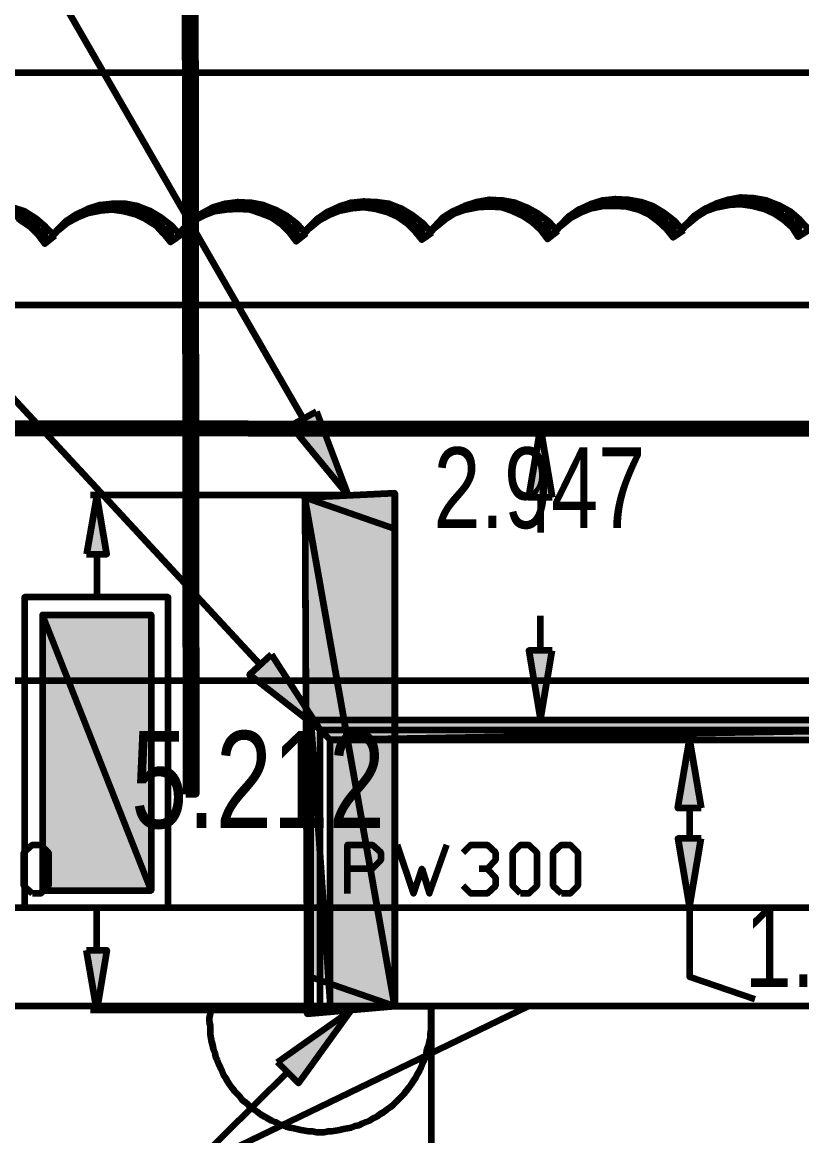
# Model space of a CAD drawing. Header units: inches. Extents: x 13 to 428, y 9 to 297.
# Drawn here: x 184.21 to 214.65, y 192.46 to 235.92 of the extents above; entities that cross this region are included whole.
import ezdxf

# ---------------------------------------------------------------- set-up
doc = ezdxf.new("R2010")
doc.units = ezdxf.units.IN
doc.header["$MEASUREMENT"] = 0
for name, color, linetype, lineweight in [('H', 7, 'CONTINUOUS', 100), ('P', 250, 'CONTINUOUS', 100), ('Text', 250, 'CONTINUOUS', 100)]:
    doc.layers.add(name, color=color, linetype=linetype, lineweight=lineweight)
doc.styles.get("Standard").update_dxf_attribs({"font": 'txt', "width": 0.75})

msp = doc.modelspace()

# ---------------------------------------------------------------- hatches: boundary and pattern name
at = {"layer": 'H', "linetype": 'Continuous'}
for color, points in [(3, [(191, 205.788), (190.515, 286), (190.606, 205.788), (191, 205.788), (190.515, 286), (190.909, 286)]), (0, [(210.03, 227.788), (209.636, 227.515), (209.667, 228.182), (210.03, 227.788), (209.636, 227.515), (209.667, 228.182), (209.364, 227.848), (209.636, 227.515), (210.03, 227.788), (209.667, 228.182), (209.364, 227.848), (209.273, 228.485), (209.667, 228.182), (210.03, 227.788), (209.364, 227.848), (209.273, 228.485), (209.03, 228.152), (209.364, 227.848), (210.03, 227.788), (209.273, 228.485), (209.03, 228.152), (208.818, 228.758), (209.273, 228.485), (210.03, 227.788), (209.03, 228.152), (208.818, 228.758), (208.667, 228.424), (209.03, 228.152), (210.03, 227.788), (208.818, 228.758), (208.667, 228.424), (208.364, 228.909), (208.818, 228.758), (210.03, 227.788), (208.667, 228.424), (208.364, 228.909), (208.273, 228.606), (208.667, 228.424), (210.03, 227.788), (208.364, 228.909), (208.273, 228.606), (207.879, 229), (208.364, 228.909), (210.03, 227.788), (208.273, 228.606), (207.879, 229), (207.818, 228.727), (208.273, 228.606), (210.03, 227.788), (207.879, 229), (207.818, 228.727), (207.364, 229.03), (207.879, 229), (210.03, 227.788), (207.818, 228.727), (207.364, 229.03), (207.364, 228.758), (207.818, 228.727), (210.03, 227.788), (207.364, 229.03), (207.364, 228.758), (206.879, 228.97), (207.364, 229.03), (210.03, 227.788), (207.364, 228.758), (206.879, 228.97), (206.909, 228.758), (207.364, 228.758), (210.03, 227.788), (206.879, 228.97), (206.909, 228.758), (206.394, 228.818), (206.879, 228.97), (210.03, 227.788), (206.909, 228.758), (206.394, 228.818), (206.455, 228.667), (206.909, 228.758), (210.03, 227.788), (206.394, 228.818), (206.455, 228.667), (205.939, 228.606), (206.394, 228.818), (210.03, 227.788), (206.455, 228.667), (205.939, 228.606), (206, 228.485), (206.455, 228.667), (210.03, 227.788), (205.939, 228.606), (206, 228.485), (205.545, 228.333), (205.939, 228.606), (210.03, 227.788), (206, 228.485), (205.545, 228.333), (205.606, 228.273), (206, 228.485), (210.03, 227.788), (205.545, 228.333), (205.606, 228.273), (205.212, 228), (205.545, 228.333), (210.03, 227.788), (205.606, 228.273), (205.212, 228), (205.242, 227.97), (205.606, 228.273), (210.03, 227.788), (205.212, 228), (205.242, 227.97), (204.909, 227.606), (205.212, 228)]), (0, [(214.939, 227.818), (214.515, 227.545), (214.576, 228.212), (214.939, 227.818), (214.515, 227.545), (214.576, 228.212), (214.273, 227.909), (214.515, 227.545), (214.939, 227.818), (214.576, 228.212), (214.273, 227.909), (214.182, 228.545), (214.576, 228.212), (214.939, 227.818), (214.273, 227.909), (214.182, 228.545), (213.939, 228.212), (214.273, 227.909), (214.939, 227.818), (214.182, 228.545), (213.939, 228.212), (213.727, 228.788), (214.182, 228.545), (214.939, 227.818), (213.939, 228.212), (213.727, 228.788), (213.576, 228.455), (213.939, 228.212), (214.939, 227.818), (213.727, 228.788), (213.576, 228.455), (213.273, 228.97), (213.727, 228.788), (214.939, 227.818), (213.576, 228.455), (213.273, 228.97), (213.182, 228.636), (213.576, 228.455), (214.939, 227.818), (213.273, 228.97), (213.182, 228.636), (212.758, 229.061), (213.273, 228.97), (214.939, 227.818), (213.182, 228.636), (212.758, 229.061), (212.727, 228.758), (213.182, 228.636), (214.939, 227.818), (212.758, 229.061), (212.727, 228.758), (212.273, 229.091), (212.758, 229.061), (214.939, 227.818), (212.727, 228.758), (212.273, 229.091), (212.273, 228.818), (212.727, 228.758), (214.939, 227.818), (212.273, 229.091), (212.273, 228.818), (211.788, 229), (212.273, 229.091), (214.939, 227.818), (212.273, 228.818), (211.788, 229), (211.818, 228.788), (212.273, 228.818), (214.939, 227.818), (211.788, 229), (211.818, 228.788), (211.303, 228.848), (211.788, 229), (214.939, 227.818), (211.818, 228.788), (211.303, 228.848), (211.364, 228.697), (211.818, 228.788), (214.939, 227.818), (211.303, 228.848), (211.364, 228.697), (210.848, 228.636), (211.303, 228.848), (214.939, 227.818), (211.364, 228.697), (210.848, 228.636), (210.909, 228.545), (211.364, 228.697), (214.939, 227.818), (210.848, 228.636), (210.909, 228.545), (210.455, 228.364), (210.848, 228.636), (214.939, 227.818), (210.909, 228.545), (210.455, 228.364), (210.515, 228.303), (210.909, 228.545), (214.939, 227.818), (210.455, 228.364), (210.515, 228.303), (210.121, 228.03), (210.455, 228.364), (214.939, 227.818), (210.515, 228.303), (210.121, 228.03), (210.152, 228), (210.515, 228.303), (214.939, 227.818), (210.121, 228.03), (210.152, 228), (209.818, 227.636), (210.121, 228.03)]), (0, [(185.485, 227.576), (185.091, 227.273), (185.121, 227.939), (185.485, 227.576), (185.091, 227.273), (185.121, 227.939), (184.818, 227.636), (185.091, 227.273), (185.485, 227.576), (185.121, 227.939), (184.818, 227.636), (184.727, 228.273), (185.121, 227.939), (185.485, 227.576), (184.818, 227.636), (184.727, 228.273), (184.515, 227.939), (184.818, 227.636), (185.485, 227.576), (184.727, 228.273), (184.515, 227.939), (184.303, 228.545), (184.727, 228.273), (185.485, 227.576), (184.515, 227.939), (184.303, 228.545), (184.121, 228.212), (184.515, 227.939), (185.485, 227.576), (184.303, 228.545), (184.121, 228.212), (183.818, 228.697), (184.303, 228.545), (185.485, 227.576), (184.121, 228.212), (183.818, 228.697), (183.727, 228.364), (184.121, 228.212), (185.485, 227.576), (183.818, 228.697), (183.727, 228.364), (183.333, 228.788), (183.818, 228.697), (185.485, 227.576), (183.727, 228.364), (183.333, 228.788), (183.273, 228.515), (183.727, 228.364), (185.485, 227.576), (183.333, 228.788), (183.273, 228.515), (182.818, 228.818), (183.333, 228.788), (185.485, 227.576), (183.273, 228.515), (182.818, 228.818), (182.818, 228.545), (183.273, 228.515), (185.485, 227.576), (182.818, 228.818), (182.818, 228.545), (182.333, 228.758), (182.818, 228.818), (185.485, 227.576), (182.818, 228.545), (182.333, 228.758), (182.364, 228.545), (182.818, 228.545), (185.485, 227.576), (182.333, 228.758), (182.364, 228.545), (181.848, 228.606), (182.333, 228.758), (185.485, 227.576), (182.364, 228.545), (181.848, 228.606), (181.909, 228.455), (182.364, 228.545), (185.485, 227.576), (181.848, 228.606), (181.909, 228.455), (181.424, 228.364), (181.848, 228.606), (185.485, 227.576), (181.909, 228.455), (181.424, 228.364), (181.455, 228.273), (181.909, 228.455), (185.485, 227.576), (181.424, 228.364), (181.455, 228.273), (181, 228.121), (181.424, 228.364), (185.485, 227.576), (181.455, 228.273), (181, 228.121), (181.091, 228.061), (181.455, 228.273), (185.485, 227.576), (181, 228.121), (181.091, 228.061), (180.667, 227.758), (181, 228.121), (185.485, 227.576), (181.091, 228.061), (180.667, 227.758), (180.697, 227.758), (181.091, 228.061), (185.485, 227.576), (180.667, 227.758), (180.697, 227.758), (180.364, 227.364), (180.667, 227.758)]), (0, [(190.394, 227.606), (190, 227.333), (190.03, 228), (190.394, 227.606), (190, 227.333), (190.03, 228), (189.727, 227.667), (190, 227.333), (190.394, 227.606), (190.03, 228), (189.727, 227.667), (189.636, 228.303), (190.03, 228), (190.394, 227.606), (189.727, 227.667), (189.636, 228.303), (189.424, 228), (189.727, 227.667), (190.394, 227.606), (189.636, 228.303), (189.424, 228), (189.182, 228.576), (189.636, 228.303), (190.394, 227.606), (189.424, 228), (189.182, 228.576), (189.03, 228.242), (189.424, 228), (190.394, 227.606), (189.182, 228.576), (189.03, 228.242), (188.727, 228.758), (189.182, 228.576), (190.394, 227.606), (189.03, 228.242), (188.727, 228.758), (188.636, 228.424), (189.03, 228.242), (190.394, 227.606), (188.727, 228.758), (188.636, 228.424), (188.242, 228.848), (188.727, 228.758), (190.394, 227.606), (188.636, 228.424), (188.242, 228.848), (188.182, 228.545), (188.636, 228.424), (190.394, 227.606), (188.242, 228.848), (188.182, 228.545), (187.727, 228.848), (188.242, 228.848), (190.394, 227.606), (188.182, 228.545), (187.727, 228.848), (187.727, 228.606), (188.182, 228.545), (190.394, 227.606), (187.727, 228.848), (187.727, 228.606), (187.242, 228.788), (187.727, 228.848), (190.394, 227.606), (187.727, 228.606), (187.242, 228.788), (187.273, 228.576), (187.727, 228.606), (190.394, 227.606), (187.242, 228.788), (187.273, 228.576), (186.758, 228.636), (187.242, 228.788), (190.394, 227.606), (187.273, 228.576), (186.758, 228.636), (186.818, 228.485), (187.273, 228.576), (190.394, 227.606), (186.758, 228.636), (186.818, 228.485), (186.333, 228.424), (186.758, 228.636), (190.394, 227.606), (186.818, 228.485), (186.333, 228.424), (186.364, 228.303), (186.818, 228.485), (190.394, 227.606), (186.333, 228.424), (186.364, 228.303), (185.909, 228.152), (186.333, 228.424), (190.394, 227.606), (186.364, 228.303), (185.909, 228.152), (185.97, 228.091), (186.364, 228.303), (190.394, 227.606), (185.909, 228.152), (185.97, 228.091), (185.576, 227.818), (185.909, 228.152), (190.394, 227.606), (185.97, 228.091), (185.576, 227.818), (185.606, 227.788), (185.97, 228.091), (190.394, 227.606), (185.576, 227.818), (185.606, 227.788), (185.273, 227.424), (185.576, 227.818)]), (0, [(195.303, 227.667), (194.909, 227.364), (194.939, 228.061), (195.303, 227.667), (194.909, 227.364), (194.939, 228.061), (194.636, 227.727), (194.909, 227.364), (195.303, 227.667), (194.939, 228.061), (194.636, 227.727), (194.545, 228.364), (194.939, 228.061), (195.303, 227.667), (194.636, 227.727), (194.545, 228.364), (194.333, 228.03), (194.636, 227.727), (195.303, 227.667), (194.545, 228.364), (194.333, 228.03), (194.091, 228.606), (194.545, 228.364), (195.303, 227.667), (194.333, 228.03), (194.091, 228.606), (193.939, 228.303), (194.333, 228.03), (195.303, 227.667), (194.091, 228.606), (193.939, 228.303), (193.636, 228.788), (194.091, 228.606), (195.303, 227.667), (193.939, 228.303), (193.636, 228.788), (193.545, 228.455), (193.939, 228.303), (195.303, 227.667), (193.636, 228.788), (193.545, 228.455), (193.152, 228.879), (193.636, 228.788), (195.303, 227.667), (193.545, 228.455), (193.152, 228.879), (193.091, 228.606), (193.545, 228.455), (195.303, 227.667), (193.152, 228.879), (193.091, 228.606), (192.636, 228.909), (193.152, 228.879), (195.303, 227.667), (193.091, 228.606), (192.636, 228.909), (192.636, 228.636), (193.091, 228.606), (195.303, 227.667), (192.636, 228.909), (192.636, 228.636), (192.152, 228.848), (192.636, 228.909), (195.303, 227.667), (192.636, 228.636), (192.152, 228.848), (192.182, 228.606), (192.636, 228.636), (195.303, 227.667), (192.152, 228.848), (192.182, 228.606), (191.667, 228.697), (192.152, 228.848), (195.303, 227.667), (192.182, 228.606), (191.667, 228.697), (191.727, 228.545), (192.182, 228.606), (195.303, 227.667), (191.667, 228.697), (191.727, 228.545), (191.212, 228.455), (191.667, 228.697), (195.303, 227.667), (191.727, 228.545), (191.212, 228.455), (191.273, 228.364), (191.727, 228.545), (195.303, 227.667), (191.212, 228.455), (191.273, 228.364), (190.818, 228.212), (191.212, 228.455), (195.303, 227.667), (191.273, 228.364), (190.818, 228.212), (190.879, 228.152), (191.273, 228.364), (195.303, 227.667), (190.818, 228.212), (190.879, 228.152), (190.485, 227.848), (190.818, 228.212), (195.303, 227.667), (190.879, 228.152), (190.485, 227.848), (190.515, 227.818), (190.879, 228.152), (195.303, 227.667), (190.485, 227.848), (190.515, 227.818), (190.182, 227.455), (190.485, 227.848)]), (0, [(200.212, 227.697), (199.818, 227.424), (199.848, 228.091), (200.212, 227.697), (199.818, 227.424), (199.848, 228.091), (199.545, 227.758), (199.818, 227.424), (200.212, 227.697), (199.848, 228.091), (199.545, 227.758), (199.455, 228.394), (199.848, 228.091), (200.212, 227.697), (199.545, 227.758), (199.455, 228.394), (199.242, 228.061), (199.545, 227.758), (200.212, 227.697), (199.455, 228.394), (199.242, 228.061), (199, 228.667), (199.455, 228.394), (200.212, 227.697), (199.242, 228.061), (199, 228.667), (198.848, 228.333), (199.242, 228.061), (200.212, 227.697), (199, 228.667), (198.848, 228.333), (198.545, 228.848), (199, 228.667), (200.212, 227.697), (198.848, 228.333), (198.545, 228.848), (198.455, 228.515), (198.848, 228.333), (200.212, 227.697), (198.545, 228.848), (198.455, 228.515), (198.061, 228.909), (198.545, 228.848), (200.212, 227.697), (198.455, 228.515), (198.061, 228.909), (198, 228.636), (198.455, 228.515), (200.212, 227.697), (198.061, 228.909), (198, 228.636), (197.545, 228.939), (198.061, 228.909), (200.212, 227.697), (198, 228.636), (197.545, 228.939), (197.545, 228.697), (198, 228.636), (200.212, 227.697), (197.545, 228.939), (197.545, 228.697), (197.061, 228.879), (197.545, 228.939), (200.212, 227.697), (197.545, 228.697), (197.061, 228.879), (197.091, 228.667), (197.545, 228.697), (200.212, 227.697), (197.061, 228.879), (197.091, 228.667), (196.576, 228.727), (197.061, 228.879), (200.212, 227.697), (197.091, 228.667), (196.576, 228.727), (196.636, 228.576), (197.091, 228.667), (200.212, 227.697), (196.576, 228.727), (196.636, 228.576), (196.121, 228.515), (196.576, 228.727), (200.212, 227.697), (196.636, 228.576), (196.121, 228.515), (196.182, 228.394), (196.636, 228.576), (200.212, 227.697), (196.121, 228.515), (196.182, 228.394), (195.727, 228.242), (196.121, 228.515), (200.212, 227.697), (196.182, 228.394), (195.727, 228.242), (195.788, 228.182), (196.182, 228.394), (200.212, 227.697), (195.727, 228.242), (195.788, 228.182), (195.394, 227.909), (195.727, 228.242), (200.212, 227.697), (195.788, 228.182), (195.394, 227.909), (195.424, 227.879), (195.788, 228.182), (200.212, 227.697), (195.394, 227.909), (195.424, 227.879), (195.091, 227.515), (195.394, 227.909)]), (0, [(205.121, 227.758), (204.727, 227.455), (204.758, 228.152), (205.121, 227.758), (204.727, 227.455), (204.758, 228.152), (204.455, 227.818), (204.727, 227.455), (205.121, 227.758), (204.758, 228.152), (204.455, 227.818), (204.364, 228.455), (204.758, 228.152), (205.121, 227.758), (204.455, 227.818), (204.364, 228.455), (204.121, 228.121), (204.455, 227.818), (205.121, 227.758), (204.364, 228.455), (204.121, 228.121), (203.909, 228.697), (204.364, 228.455), (205.121, 227.758), (204.121, 228.121), (203.909, 228.697), (203.758, 228.364), (204.121, 228.121), (205.121, 227.758), (203.909, 228.697), (203.758, 228.364), (203.455, 228.879), (203.909, 228.697), (205.121, 227.758), (203.758, 228.364), (203.455, 228.879), (203.364, 228.545), (203.758, 228.364), (205.121, 227.758), (203.455, 228.879), (203.364, 228.545), (202.97, 228.97), (203.455, 228.879), (205.121, 227.758), (203.364, 228.545), (202.97, 228.97), (202.909, 228.697), (203.364, 228.545), (205.121, 227.758), (202.97, 228.97), (202.909, 228.697), (202.455, 229), (202.97, 228.97), (205.121, 227.758), (202.909, 228.697), (202.455, 229), (202.455, 228.727), (202.909, 228.697), (205.121, 227.758), (202.455, 229), (202.455, 228.727), (201.97, 228.909), (202.455, 229), (205.121, 227.758), (202.455, 228.727), (201.97, 228.909), (202, 228.697), (202.455, 228.727), (205.121, 227.758), (201.97, 228.909), (202, 228.697), (201.485, 228.758), (201.97, 228.909), (205.121, 227.758), (202, 228.697), (201.485, 228.758), (201.545, 228.606), (202, 228.697), (205.121, 227.758), (201.485, 228.758), (201.545, 228.606), (201.03, 228.545), (201.485, 228.758), (205.121, 227.758), (201.545, 228.606), (201.03, 228.545), (201.091, 228.455), (201.545, 228.606), (205.121, 227.758), (201.03, 228.545), (201.091, 228.455), (200.636, 228.303), (201.03, 228.545), (205.121, 227.758), (201.091, 228.455), (200.636, 228.303), (200.697, 228.212), (201.091, 228.455), (205.121, 227.758), (200.636, 228.303), (200.697, 228.212), (200.303, 227.939), (200.636, 228.303), (205.121, 227.758), (200.697, 228.212), (200.303, 227.939), (200.333, 227.909), (200.697, 228.212), (205.121, 227.758), (200.303, 227.939), (200.333, 227.909), (200, 227.545), (200.303, 227.939)]), (0, [(195.697, 220.727), (196.939, 217.455), (194.697, 220.182)]), (3, [(158.303, 219.879), (193.03, 220.242), (158.303, 220.273), (158.303, 219.879), (193.03, 220.242), (193.03, 219.879)]), (3, [(345.727, 220.242), (193.03, 219.879), (345.727, 219.879), (345.727, 220.242), (193.03, 219.879), (193.03, 220.242)]), (0, [(204.909, 217.364), (204, 217.364), (204.455, 220.061)]), (0, [(186.727, 215.152), (187.515, 215.152), (187.121, 217.455)]), (254, [(198.758, 217.545), (198.758, 216.152), (195.242, 217.364)]), (254, [(195.333, 198.697), (198.758, 197.515), (195.242, 217.364), (195.333, 198.697), (198.758, 197.515), (195.333, 197.212)]), (254, [(195.242, 217.364), (198.758, 216.152), (198.758, 197.515)]), (254, [(189.242, 202.03), (185, 212.788), (185, 202.03), (189.242, 202.03), (185, 212.788), (189.242, 212.788)]), (0, [(193.939, 211.242), (195.848, 208.303), (193.091, 210.455)]), (0, [(204.909, 211.394), (204, 211.394), (204.455, 208.697)]), (0, [(241.394, 207.909), (241.394, 208.697), (196.242, 207.909), (241.394, 207.909), (241.394, 208.697), (196.242, 207.909), (195.485, 208.697), (241.394, 208.697), (241.394, 207.909), (196.242, 207.909), (195.485, 208.697), (196.242, 197.515), (196.242, 207.909), (241.394, 207.909), (195.485, 208.697), (196.242, 197.515), (195.485, 197.515), (195.485, 208.697)]), (0, [(210.727, 205.242), (209.818, 205.242), (210.273, 207.909)]), (0, [(210.727, 204.061), (209.818, 204.061), (210.273, 201.364)]), (0, [(186.727, 199.697), (187.515, 199.697), (187.121, 197.364)]), (0, [(194.182, 195.333), (197.061, 197.364), (195, 194.515)])]:
    msp.add_hatch(color=color, dxfattribs=at).paths.add_polyline_path(points)

# ---------------------------------------------------------------- linework, layer by layer
at = {"layer": 'P', "color": 3, "linetype": 'Continuous'}
for points in [[(193.03, 286), (193.03, 277.848), (158.303, 277.848), (158.303, 276.182), (158.303, 221.606), (158.303, 220.061), (193.03, 220.061), (345.727, 220.061)], [(190.606, 205.788), (191, 205.788), (190.515, 286), (190.606, 205.788)], [(191, 205.788), (190.515, 286), (190.909, 286), (191, 205.788)], [(190.727, 286), (190.818, 205.788)], [(158.303, 220.273), (158.303, 219.879), (193.03, 220.242), (158.303, 220.273)], [(158.303, 219.879), (193.03, 220.242), (193.03, 219.879), (158.303, 219.879)], [(345.727, 219.879), (345.727, 220.242), (193.03, 219.879), (345.727, 219.879)], [(345.727, 220.242), (193.03, 219.879), (193.03, 220.242), (345.727, 220.242)], [(193.03, 220.061), (193.03, 220.061)]]:
    msp.add_lwpolyline(points, dxfattribs=at)
at = {"layer": 'P', "color": 254, "linetype": 'Continuous'}
for points in [[(195.182, 220.455), (176.97, 252), (173.515, 252)], [(195.697, 220.727), (196.939, 217.455), (194.697, 220.182), (195.697, 220.727)], [(198.758, 217.545), (198.758, 216.152), (195.242, 217.364), (198.758, 217.545)], [(195.242, 217.364), (195.333, 198.697), (198.758, 197.515), (195.242, 217.364)], [(195.242, 217.364), (198.758, 216.152), (198.758, 197.515), (195.242, 217.364)], [(185, 202.03), (189.242, 202.03), (185, 212.788), (185, 202.03)], [(189.242, 202.03), (185, 212.788), (189.242, 212.788), (189.242, 202.03)], [(195.333, 198.697), (198.758, 197.515), (195.333, 197.212), (195.333, 198.697)]]:
    msp.add_lwpolyline(points, dxfattribs=at)
at = {"layer": 'P', "color": 253, "linetype": 'Continuous'}
for points in [[(345.727, 233.939), (240.03, 233.939), (67.152, 233.939), (30.848, 233.939)], [(185.424, 219.879), (184.455, 219.879)], [(186.848, 219.879), (185.909, 219.879)], [(188.303, 219.879), (187.333, 219.879)], [(189.727, 219.879), (188.788, 219.879)], [(191.212, 219.879), (190.242, 219.879)], [(192.636, 219.879), (191.667, 219.879)], [(194.091, 219.879), (193.121, 219.879)], [(195.515, 219.879), (194.545, 219.879)], [(196.97, 219.879), (196.03, 219.879)], [(198.424, 219.879), (197.455, 219.879)], [(199.848, 219.879), (198.909, 219.879)], [(201.303, 219.879), (200.333, 219.879)], [(202.758, 219.879), (201.788, 219.879)], [(204.212, 219.879), (203.242, 219.879)], [(205.636, 219.879), (204.697, 219.879)], [(207.091, 219.879), (206.121, 219.879)], [(208.545, 219.879), (207.576, 219.879)], [(210, 219.879), (209.03, 219.879)], [(211.424, 219.879), (210.455, 219.879)], [(212.879, 219.879), (211.909, 219.879)], [(214.333, 219.879), (213.333, 219.879)], [(345.727, 210.212), (67.152, 210.212), (30.848, 210.212)], [(213.879, 197.515), (200.182, 197.515), (200.182, 190.273)]]:
    msp.add_lwpolyline(points, dxfattribs=at)
at = {"layer": 'P', "color": 0, "linetype": 'Continuous'}
for points in [[(193.485, 210.848), (173.485, 232.424), (170, 232.424)], [(207.364, 229.03), (207.364, 228.758), (206.879, 228.97), (207.364, 229.03)], [(207.879, 229), (207.818, 228.727), (207.364, 229.03), (207.879, 229)], [(207.818, 228.727), (207.364, 229.03), (207.364, 228.758), (207.818, 228.727)], [(212.273, 229.091), (212.273, 228.818), (211.788, 229), (212.273, 229.091)], [(212.758, 229.061), (212.727, 228.758), (212.273, 229.091), (212.758, 229.061)], [(212.727, 228.758), (212.273, 229.091), (212.273, 228.818), (212.727, 228.758)], [(213.182, 228.636), (212.758, 229.061), (212.727, 228.758), (213.182, 228.636)], [(213.273, 228.97), (213.182, 228.636), (212.758, 229.061), (213.273, 228.97)], [(184.303, 228.545), (184.121, 228.212), (183.818, 228.697), (184.303, 228.545)], [(186.758, 228.636), (186.818, 228.485), (186.333, 228.424), (186.758, 228.636)], [(187.242, 228.788), (187.273, 228.576), (186.758, 228.636), (187.242, 228.788)], [(187.273, 228.576), (186.758, 228.636), (186.818, 228.485), (187.273, 228.576)], [(187.727, 228.848), (187.727, 228.606), (187.242, 228.788), (187.727, 228.848)], [(187.727, 228.606), (187.242, 228.788), (187.273, 228.576), (187.727, 228.606)], [(188.242, 228.848), (188.182, 228.545), (187.727, 228.848), (188.242, 228.848)], [(188.182, 228.545), (187.727, 228.848), (187.727, 228.606), (188.182, 228.545)], [(188.636, 228.424), (188.242, 228.848), (188.182, 228.545), (188.636, 228.424)], [(188.727, 228.758), (188.636, 228.424), (188.242, 228.848), (188.727, 228.758)], [(189.03, 228.242), (188.727, 228.758), (188.636, 228.424), (189.03, 228.242)], [(189.182, 228.576), (189.03, 228.242), (188.727, 228.758), (189.182, 228.576)], [(191.667, 228.697), (191.727, 228.545), (191.212, 228.455), (191.667, 228.697)], [(192.152, 228.848), (192.182, 228.606), (191.667, 228.697), (192.152, 228.848)], [(192.182, 228.606), (191.667, 228.697), (191.727, 228.545), (192.182, 228.606)], [(192.636, 228.909), (192.636, 228.636), (192.152, 228.848), (192.636, 228.909)], [(192.636, 228.636), (192.152, 228.848), (192.182, 228.606), (192.636, 228.636)], [(193.152, 228.879), (193.091, 228.606), (192.636, 228.909), (193.152, 228.879)], [(193.091, 228.606), (192.636, 228.909), (192.636, 228.636), (193.091, 228.606)], [(193.545, 228.455), (193.152, 228.879), (193.091, 228.606), (193.545, 228.455)], [(193.636, 228.788), (193.545, 228.455), (193.152, 228.879), (193.636, 228.788)], [(193.939, 228.303), (193.636, 228.788), (193.545, 228.455), (193.939, 228.303)], [(194.091, 228.606), (193.939, 228.303), (193.636, 228.788), (194.091, 228.606)], [(194.333, 228.03), (194.091, 228.606), (193.939, 228.303), (194.333, 228.03)], [(194.545, 228.364), (194.333, 228.03), (194.091, 228.606), (194.545, 228.364)], [(196.576, 228.727), (196.636, 228.576), (196.121, 228.515), (196.576, 228.727)], [(197.061, 228.879), (197.091, 228.667), (196.576, 228.727), (197.061, 228.879)], [(197.091, 228.667), (196.576, 228.727), (196.636, 228.576), (197.091, 228.667)], [(197.545, 228.939), (197.545, 228.697), (197.061, 228.879), (197.545, 228.939)], [(197.545, 228.697), (197.061, 228.879), (197.091, 228.667), (197.545, 228.697)], [(198.061, 228.909), (198, 228.636), (197.545, 228.939), (198.061, 228.909)], [(198, 228.636), (197.545, 228.939), (197.545, 228.697), (198, 228.636)], [(198.455, 228.515), (198.061, 228.909), (198, 228.636), (198.455, 228.515)], [(198.545, 228.848), (198.455, 228.515), (198.061, 228.909), (198.545, 228.848)], [(198.848, 228.333), (198.545, 228.848), (198.455, 228.515), (198.848, 228.333)], [(199, 228.667), (198.848, 228.333), (198.545, 228.848), (199, 228.667)], [(199.242, 228.061), (199, 228.667), (198.848, 228.333), (199.242, 228.061)], [(199.455, 228.394), (199.242, 228.061), (199, 228.667), (199.455, 228.394)], [(201.485, 228.758), (201.545, 228.606), (201.03, 228.545), (201.485, 228.758)], [(201.545, 228.606), (201.03, 228.545), (201.091, 228.455), (201.545, 228.606)], [(201.97, 228.909), (202, 228.697), (201.485, 228.758), (201.97, 228.909)], [(202, 228.697), (201.485, 228.758), (201.545, 228.606), (202, 228.697)], [(202.455, 229), (202.455, 228.727), (201.97, 228.909), (202.455, 229)], [(202.455, 228.727), (201.97, 228.909), (202, 228.697), (202.455, 228.727)], [(202.97, 228.97), (202.909, 228.697), (202.455, 229), (202.97, 228.97)], [(202.909, 228.697), (202.455, 229), (202.455, 228.727), (202.909, 228.697)], [(203.364, 228.545), (202.97, 228.97), (202.909, 228.697), (203.364, 228.545)], [(203.455, 228.879), (203.364, 228.545), (202.97, 228.97), (203.455, 228.879)], [(203.758, 228.364), (203.455, 228.879), (203.364, 228.545), (203.758, 228.364)], [(203.909, 228.697), (203.758, 228.364), (203.455, 228.879), (203.909, 228.697)], [(204.121, 228.121), (203.909, 228.697), (203.758, 228.364), (204.121, 228.121)], [(204.364, 228.455), (204.121, 228.121), (203.909, 228.697), (204.364, 228.455)], [(205.939, 228.606), (206, 228.485), (205.545, 228.333), (205.939, 228.606)], [(206.394, 228.818), (206.455, 228.667), (205.939, 228.606), (206.394, 228.818)], [(206.455, 228.667), (205.939, 228.606), (206, 228.485), (206.455, 228.667)], [(206.879, 228.97), (206.909, 228.758), (206.394, 228.818), (206.879, 228.97)], [(206.909, 228.758), (206.394, 228.818), (206.455, 228.667), (206.909, 228.758)], [(207.364, 228.758), (206.879, 228.97), (206.909, 228.758), (207.364, 228.758)], [(208.273, 228.606), (207.879, 229), (207.818, 228.727), (208.273, 228.606)], [(208.364, 228.909), (208.273, 228.606), (207.879, 229), (208.364, 228.909)], [(208.667, 228.424), (208.364, 228.909), (208.273, 228.606), (208.667, 228.424)], [(208.818, 228.758), (208.667, 228.424), (208.364, 228.909), (208.818, 228.758)], [(209.03, 228.152), (208.818, 228.758), (208.667, 228.424), (209.03, 228.152)], [(209.273, 228.485), (209.03, 228.152), (208.818, 228.758), (209.273, 228.485)], [(210.848, 228.636), (210.909, 228.545), (210.455, 228.364), (210.848, 228.636)], [(211.303, 228.848), (211.364, 228.697), (210.848, 228.636), (211.303, 228.848)], [(211.364, 228.697), (210.848, 228.636), (210.909, 228.545), (211.364, 228.697)], [(211.788, 229), (211.818, 228.788), (211.303, 228.848), (211.788, 229)], [(211.818, 228.788), (211.303, 228.848), (211.364, 228.697), (211.818, 228.788)], [(212.273, 228.818), (211.788, 229), (211.818, 228.788), (212.273, 228.818)], [(213.576, 228.455), (213.273, 228.97), (213.182, 228.636), (213.576, 228.455)], [(213.727, 228.788), (213.576, 228.455), (213.273, 228.97), (213.727, 228.788)], [(213.939, 228.212), (213.727, 228.788), (213.576, 228.455), (213.939, 228.212)], [(214.182, 228.545), (213.939, 228.212), (213.727, 228.788), (214.182, 228.545)], [(184.515, 227.939), (184.303, 228.545), (184.121, 228.212), (184.515, 227.939)], [(184.727, 228.273), (184.515, 227.939), (184.303, 228.545), (184.727, 228.273)], [(184.818, 227.636), (184.727, 228.273), (184.515, 227.939), (184.818, 227.636)], [(185.121, 227.939), (184.818, 227.636), (184.727, 228.273), (185.121, 227.939)], [(185.909, 228.152), (185.97, 228.091), (185.576, 227.818), (185.909, 228.152)], [(186.333, 228.424), (186.364, 228.303), (185.909, 228.152), (186.333, 228.424)], [(186.364, 228.303), (185.909, 228.152), (185.97, 228.091), (186.364, 228.303)], [(186.818, 228.485), (186.333, 228.424), (186.364, 228.303), (186.818, 228.485)], [(189.424, 228), (189.182, 228.576), (189.03, 228.242), (189.424, 228)], [(189.636, 228.303), (189.424, 228), (189.182, 228.576), (189.636, 228.303)], [(189.727, 227.667), (189.636, 228.303), (189.424, 228), (189.727, 227.667)], [(190.03, 228), (189.727, 227.667), (189.636, 228.303), (190.03, 228)], [(190.818, 228.212), (190.879, 228.152), (190.485, 227.848), (190.818, 228.212)], [(190.879, 228.152), (190.485, 227.848), (190.515, 227.818), (190.879, 228.152)], [(191.212, 228.455), (191.273, 228.364), (190.818, 228.212), (191.212, 228.455)], [(191.273, 228.364), (190.818, 228.212), (190.879, 228.152), (191.273, 228.364)], [(191.727, 228.545), (191.212, 228.455), (191.273, 228.364), (191.727, 228.545)], [(194.636, 227.727), (194.545, 228.364), (194.333, 228.03), (194.636, 227.727)], [(194.939, 228.061), (194.636, 227.727), (194.545, 228.364), (194.939, 228.061)], [(195.727, 228.242), (195.788, 228.182), (195.394, 227.909), (195.727, 228.242)], [(195.788, 228.182), (195.394, 227.909), (195.424, 227.879), (195.788, 228.182)], [(196.121, 228.515), (196.182, 228.394), (195.727, 228.242), (196.121, 228.515)], [(196.182, 228.394), (195.727, 228.242), (195.788, 228.182), (196.182, 228.394)], [(196.636, 228.576), (196.121, 228.515), (196.182, 228.394), (196.636, 228.576)], [(199.545, 227.758), (199.455, 228.394), (199.242, 228.061), (199.545, 227.758)], [(199.848, 228.091), (199.545, 227.758), (199.455, 228.394), (199.848, 228.091)], [(200.636, 228.303), (200.697, 228.212), (200.303, 227.939), (200.636, 228.303)], [(200.697, 228.212), (200.303, 227.939), (200.333, 227.909), (200.697, 228.212)], [(201.03, 228.545), (201.091, 228.455), (200.636, 228.303), (201.03, 228.545)], [(201.091, 228.455), (200.636, 228.303), (200.697, 228.212), (201.091, 228.455)], [(204.455, 227.818), (204.364, 228.455), (204.121, 228.121), (204.455, 227.818)], [(204.758, 228.152), (204.455, 227.818), (204.364, 228.455), (204.758, 228.152)], [(204.727, 227.455), (204.758, 228.152), (204.455, 227.818), (204.727, 227.455)], [(205.121, 227.758), (204.727, 227.455), (204.758, 228.152), (205.121, 227.758)], [(205.545, 228.333), (205.606, 228.273), (205.212, 228), (205.545, 228.333)], [(205.606, 228.273), (205.212, 228), (205.242, 227.97), (205.606, 228.273)], [(206, 228.485), (205.545, 228.333), (205.606, 228.273), (206, 228.485)], [(209.364, 227.848), (209.273, 228.485), (209.03, 228.152), (209.364, 227.848)], [(209.667, 228.182), (209.364, 227.848), (209.273, 228.485), (209.667, 228.182)], [(209.636, 227.515), (209.667, 228.182), (209.364, 227.848), (209.636, 227.515)], [(210.03, 227.788), (209.636, 227.515), (209.667, 228.182), (210.03, 227.788)], [(210.455, 228.364), (210.515, 228.303), (210.121, 228.03), (210.455, 228.364)], [(210.515, 228.303), (210.121, 228.03), (210.152, 228), (210.515, 228.303)], [(210.909, 228.545), (210.455, 228.364), (210.515, 228.303), (210.909, 228.545)], [(214.273, 227.909), (214.182, 228.545), (213.939, 228.212), (214.273, 227.909)], [(214.576, 228.212), (214.273, 227.909), (214.182, 228.545), (214.576, 228.212)], [(214.515, 227.545), (214.576, 228.212), (214.273, 227.909), (214.515, 227.545)], [(214.939, 227.818), (214.515, 227.545), (214.576, 228.212), (214.939, 227.818)], [(185.091, 227.273), (185.121, 227.939), (184.818, 227.636), (185.091, 227.273)], [(185.485, 227.576), (185.091, 227.273), (185.121, 227.939), (185.485, 227.576)], [(185.576, 227.818), (185.606, 227.788), (185.273, 227.424), (185.576, 227.818)], [(185.97, 228.091), (185.576, 227.818), (185.606, 227.788), (185.97, 228.091)], [(190, 227.333), (190.03, 228), (189.727, 227.667), (190, 227.333)], [(190.394, 227.606), (190, 227.333), (190.03, 228), (190.394, 227.606)], [(190.485, 227.848), (190.515, 227.818), (190.182, 227.455), (190.485, 227.848)], [(194.909, 227.364), (194.939, 228.061), (194.636, 227.727), (194.909, 227.364)], [(195.303, 227.667), (194.909, 227.364), (194.939, 228.061), (195.303, 227.667)], [(195.394, 227.909), (195.424, 227.879), (195.091, 227.515), (195.394, 227.909)], [(199.818, 227.424), (199.848, 228.091), (199.545, 227.758), (199.818, 227.424)], [(200.212, 227.697), (199.818, 227.424), (199.848, 228.091), (200.212, 227.697)], [(200.303, 227.939), (200.333, 227.909), (200, 227.545), (200.303, 227.939)], [(205.212, 228), (205.242, 227.97), (204.909, 227.606), (205.212, 228)], [(210.121, 228.03), (210.152, 228), (209.818, 227.636), (210.121, 228.03)], [(204.909, 217.364), (204, 217.364), (204.455, 220.061), (204.909, 217.364)], [(204.485, 220.061), (205.152, 220.061)], [(186.727, 215.152), (187.515, 215.152), (187.121, 217.455), (186.727, 215.152)], [(196.697, 217.455), (186.879, 217.455)], [(204.455, 217.364), (204.455, 216)], [(187.121, 215.152), (187.121, 213.485)], [(189.909, 201.364), (189.909, 213.485), (184.303, 213.485), (184.303, 201.364), (189.909, 201.364)], [(204.455, 211.394), (204.455, 212.758)], [(193.939, 211.242), (195.848, 208.303), (193.091, 210.455), (193.939, 211.242)], [(204.909, 211.394), (204, 211.394), (204.455, 208.697), (204.909, 211.394)], [(241.394, 208.697), (196.242, 207.909), (195.485, 208.697), (241.394, 208.697)], [(196.242, 207.909), (195.485, 208.697), (196.242, 197.515), (196.242, 207.909)], [(195.485, 208.697), (196.242, 197.515), (195.485, 197.515), (195.485, 208.697)], [(241.394, 207.909), (241.394, 208.697), (196.242, 207.909), (241.394, 207.909)], [(204.485, 208.697), (205.152, 208.697)], [(208.152, 207.909), (210.97, 207.909)], [(210.727, 205.242), (209.818, 205.242), (210.273, 207.909), (210.727, 205.242)], [(210.273, 205.242), (210.273, 204.061)], [(210.727, 204.061), (209.818, 204.061), (210.273, 201.364), (210.727, 204.061)], [(187.121, 199.697), (187.121, 201.364)], [(208.152, 201.364), (210.97, 201.364)], [(210.273, 201.364), (210.273, 198.667), (212.818, 197.788)], [(186.727, 199.697), (187.515, 199.697), (187.121, 197.364), (186.727, 199.697)], [(345.727, 197.515), (30.848, 197.515)], [(43.758, 120.152), (203.97, 197.515)], [(196.818, 197.364), (186.879, 197.364)], [(194.182, 195.333), (197.061, 197.364), (195, 194.515), (194.182, 195.333)], [(194.576, 194.939), (174.485, 175.091), (171.03, 175.091)]]:
    msp.add_lwpolyline(points, dxfattribs=at)
at = {"layer": 'P', "color": 221, "linetype": 'Continuous'}
msp.add_lwpolyline([(345.727, 224.879), (321.667, 224.879), (283.152, 224.879), (244.576, 224.879), (206.061, 224.879), (186.788, 224.879), (167.515, 224.879), (128.97, 224.879), (90.455, 224.879), (51.879, 224.879), (30.848, 224.879)], dxfattribs=at)
msp.add_lwpolyline([(345.727, 224.879), (321.667, 224.879), (283.152, 224.879), (244.576, 224.879), (206.061, 224.879), (186.788, 224.879), (167.515, 224.879), (128.97, 224.879), (90.455, 224.879), (51.879, 224.879), (30.848, 224.879)], dxfattribs=at)
at = {"layer": 'P', "color": 213, "linetype": 'Continuous'}
for points in [[(195.848, 197.515), (195.848, 208.303), (241.394, 208.303), (241.394, 224.879)], [(191.545, 197.515), (200.182, 197.515)]]:
    msp.add_lwpolyline(points, dxfattribs=at)
at = {"layer": 'P', "color": 6, "linetype": 'Continuous'}
msp.add_lwpolyline([(198.758, 197.515), (198.758, 217.545), (195.242, 217.364), (195.333, 197.212), (198.758, 197.515)], dxfattribs=at)
at = {"layer": 'P', "color": 1, "linetype": 'Continuous'}
for points in [[(184.606, 201.909), (184.273, 202.212), (184.273, 203.515), (184.606, 203.818), (184.939, 203.818), (185.242, 203.515), (185.242, 202.212), (184.939, 201.909), (184.606, 201.909)], [(184.606, 201.909), (184.273, 202.212), (184.273, 203.515), (184.606, 203.818), (184.939, 203.818), (185.242, 203.515), (185.242, 202.212), (184.939, 201.909), (184.606, 201.909)], [(196.909, 201.909), (196.909, 203.818), (197.879, 203.818), (198.212, 203.515), (198.212, 203.212), (197.879, 202.879), (196.909, 202.879)], [(196.909, 201.909), (196.909, 203.818), (197.879, 203.818), (198.212, 203.515), (198.212, 203.212), (197.879, 202.879), (196.909, 202.879)], [(198.848, 203.818), (199.485, 201.909), (199.818, 202.879), (200.121, 201.909), (200.788, 203.818)], [(198.848, 203.818), (199.485, 201.909), (199.818, 202.879), (200.121, 201.909), (200.788, 203.818)], [(201.424, 203.515), (201.727, 203.818), (202.364, 203.818), (202.697, 203.515), (202.697, 203.212), (202.364, 202.879), (202.061, 202.879)], [(201.424, 203.515), (201.727, 203.818), (202.364, 203.818), (202.697, 203.515), (202.697, 203.212), (202.364, 202.879), (202.061, 202.879)], [(203.667, 201.909), (203.364, 202.212), (203.364, 203.515), (203.667, 203.818), (204, 203.818), (204.303, 203.515), (204.303, 202.212), (204, 201.909), (203.667, 201.909)], [(203.667, 201.909), (203.364, 202.212), (203.364, 203.515), (203.667, 203.818), (204, 203.818), (204.303, 203.515), (204.303, 202.212), (204, 201.909), (203.667, 201.909)], [(205.273, 201.909), (204.939, 202.212), (204.939, 203.515), (205.273, 203.818), (205.606, 203.818), (205.909, 203.515), (205.909, 202.212), (205.606, 201.909), (205.273, 201.909)], [(205.273, 201.909), (204.939, 202.212), (204.939, 203.515), (205.273, 203.818), (205.606, 203.818), (205.909, 203.515), (205.909, 202.212), (205.606, 201.909), (205.273, 201.909)], [(202.364, 202.879), (202.697, 202.545), (202.697, 202.212), (202.364, 201.909), (201.727, 201.909), (201.424, 202.212)], [(202.364, 202.879), (202.697, 202.545), (202.697, 202.212), (202.364, 201.909), (201.727, 201.909), (201.424, 202.212)], [(176.242, 201.364), (192.273, 201.364), (196.909, 201.364)], [(176.242, 201.364), (192.273, 201.364), (196.909, 201.364)], [(196.909, 201.364), (206.061, 201.364), (212.939, 201.364), (217.576, 201.364)], [(196.909, 201.364), (206.061, 201.364), (212.939, 201.364), (217.576, 201.364)]]:
    msp.add_lwpolyline(points, dxfattribs=at)
at = {"layer": 'P', "color": 5, "linetype": 'Continuous'}
msp.add_lwpolyline([(191.576, 197.515), (191.545, 197.364), (191.545, 197.212), (191.515, 197.061), (191.515, 196.909), (191.545, 196.758), (191.545, 196.576), (191.545, 196.424), (191.576, 196.273), (191.606, 196.121), (191.636, 196), (191.667, 195.848), (191.727, 195.697), (191.758, 195.545), (191.818, 195.394), (191.879, 195.273), (191.939, 195.121), (192, 195), (192.061, 194.848), (192.152, 194.727), (192.212, 194.606), (192.303, 194.455), (192.394, 194.333), (192.485, 194.212), (192.606, 194.091), (192.697, 194), (192.788, 193.879), (192.909, 193.788), (193.03, 193.667), (193.152, 193.576), (193.273, 193.485), (193.394, 193.394), (193.515, 193.303), (193.667, 193.212), (193.788, 193.152), (193.939, 193.061), (194.091, 193), (194.212, 192.939), (194.364, 192.879), (194.515, 192.818), (194.667, 192.788), (194.818, 192.758), (194.939, 192.727), (195.091, 192.697), (195.242, 192.667), (195.394, 192.636), (195.545, 192.636), (195.697, 192.606), (195.848, 192.606), (196, 192.606), (196.152, 192.636), (196.303, 192.636), (196.455, 192.667), (196.606, 192.697), (196.758, 192.727), (196.909, 192.758), (197.061, 192.788), (197.212, 192.848), (197.364, 192.879), (197.485, 192.939), (197.636, 193), (197.788, 193.061), (197.909, 193.152), (198.061, 193.212), (198.182, 193.303), (198.333, 193.394), (198.455, 193.485), (198.576, 193.576), (198.697, 193.667), (198.818, 193.788), (198.909, 193.879), (199.03, 194), (199.121, 194.091), (199.212, 194.212), (199.303, 194.333), (199.394, 194.455), (199.485, 194.606), (199.576, 194.727), (199.636, 194.848), (199.727, 195), (199.788, 195.121), (199.848, 195.273), (199.909, 195.394), (199.97, 195.545), (200, 195.697), (200.03, 195.848), (200.091, 196), (200.121, 196.121), (200.152, 196.273), (200.152, 196.424), (200.182, 196.606), (200.182, 196.758), (200.182, 196.909), (200.182, 197.061), (200.182, 197.212), (200.182, 197.364), (200.152, 197.515)], dxfattribs=at)

# ---------------------------------------------------------------- texts
at = {"layer": 'Text', "color": 0, "linetype": 'Continuous', "attachment_point": 4}
for s, insert, char_height, width in [('{\\fHelvetica|b0|i0|c1|p15;2.947}', (200.273, 217.727), 3.15152, 16.15152), ('{\\fHelvetica|b0|i0|c1|p15;5.212}', (188.455, 206.333), 3.78788, 19.39394), ('{\\fHelvetica|b0|i0|c1|p15;1.699}', (212.424, 199.818), 3.15152, 16.15152)]:
    msp.add_mtext(s, dxfattribs=dict(at, insert=insert, char_height=char_height, width=width))

doc.saveas('drawing.dxf')
